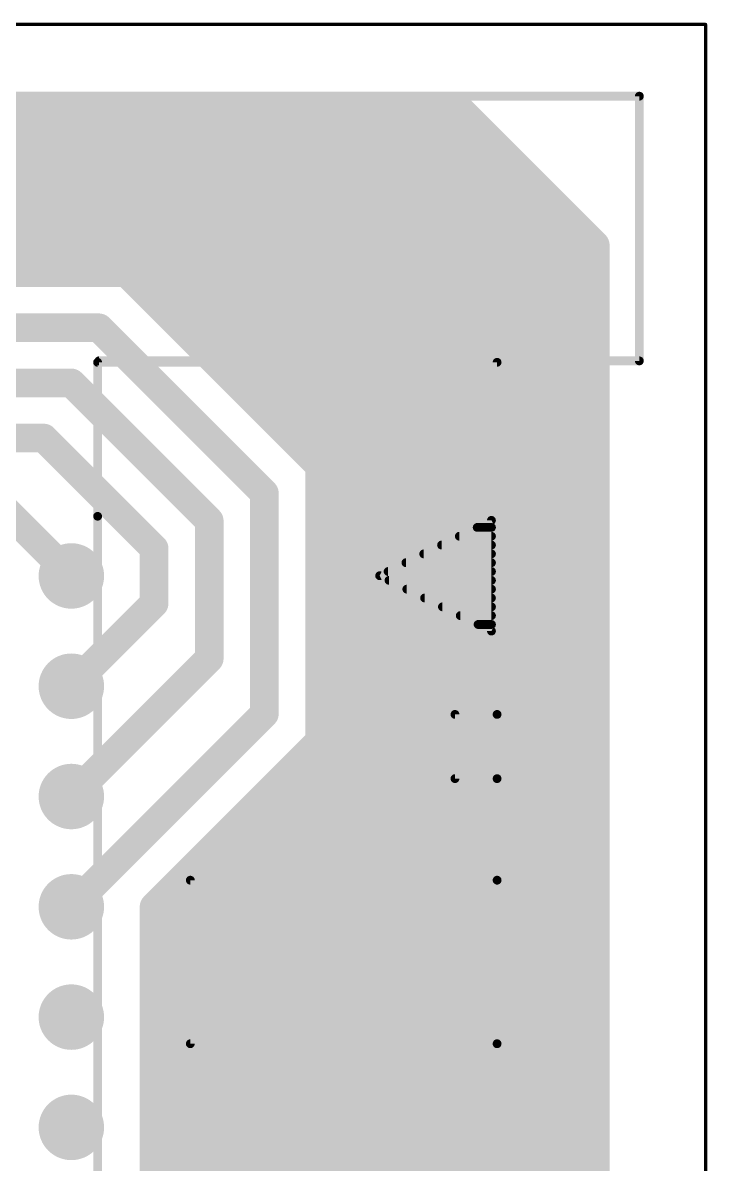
# Model space of a CAD drawing. Extents: x 0 to 64.6, y 0 to 55.9.
# Drawn here: x 46.51 to 62.27, y 29.63 to 55.92 of the extents above; entities that cross this region are included whole.
import ezdxf

# ---------------------------------------------------------------- set-up
doc = ezdxf.new("R2010")
doc.units = 0
for name, color, linetype in [('16', 132, 'CONTINUOUS'), ('17', 110, 'CONTINUOUS'), ('21', 253, 'CONTINUOUS'), ('51', 253, 'CONTINUOUS')]:
    doc.layers.add(name, color=color, linetype=linetype)

# ---------------------------------------------------------------- blocks, each defined once
blk = doc.blocks.new('RECT')
blk.add_solid([(-0.5, -0.5), (0.5, -0.5), (-0.5, 0.5), (0.5, 0.5)])
blk = doc.blocks.new('ROUNDP')
at = {"const_width": 0.5}
blk.add_lwpolyline([(0, -0.25, 1), (0, 0.25, 1), (0, -0.25)], format="xyb", dxfattribs=at)

msp = doc.modelspace()

# ---------------------------------------------------------------- linework, layer by layer
at = {"layer": '16'}
for points, const_width in [([(0, 55.88), (62.23, 55.88)], 0.0762), ([(62.23, 0), (62.23, 55.88)], 0.0762), ([(44.45, 53.975), (56.515, 53.975)], 0.6604), ([(56.515, 53.975), (59.69, 50.8)], 0.6604), ([(55.88, 53.34), (56.515, 53.34)], 0.6604), ([(56.515, 53.34), (59.055, 50.8)], 0.6604), ([(56.515, 52.07), (56.515, 52.705)], 0.6604), ([(56.515, 52.705), (58.42, 50.8)], 0.6604), ([(57.785, 50.8), (56.515, 52.07)], 0.6604), ([(56.515, 52.07), (56.515, 51.435)], 0.6604), ([(56.515, 50.8), (56.515, 51.435)], 0.6604), ([(56.515, 51.435), (57.15, 50.8)], 0.6604), ([(57.15, 50.8), (56.515, 50.8)], 0.6604), ([(57.785, 50.8), (57.15, 50.8)], 0.6604), ([(58.42, 50.8), (57.785, 50.8)], 0.6604), ([(59.055, 50.8), (58.42, 50.8)], 0.6604), ([(59.69, 50.8), (59.69, 9.525)], 0.6604), ([(48.895, 50.165), (44.45, 50.165)], 0.6604), ([(48.895, 50.165), (49.53, 50.165)], 0.6604), ([(53.34, 45.72), (48.895, 50.165)], 0.6604), ([(53.34, 46.355), (49.53, 50.165)], 0.6604), ([(49.53, 50.165), (50.165, 50.165)], 0.6604), ([(50.8, 49.53), (50.165, 50.165)], 0.6604), ([(50.165, 50.165), (51.435, 50.165)], 0.6604), ([(51.435, 50.165), (50.8, 49.53)], 0.6604), ([(52.07, 50.165), (51.435, 50.165)], 0.6604), ([(52.07, 50.165), (52.705, 50.165)], 0.6604), ([(52.705, 49.53), (52.07, 50.165)], 0.6604), ([(52.705, 50.165), (53.34, 50.165)], 0.6604), ([(52.705, 50.165), (52.705, 49.53)], 0.6604), ([(53.34, 50.165), (53.34, 46.99)], 0.6604), ([(52.705, 47.625), (50.8, 49.53)], 0.6604), ([(50.8, 49.53), (51.435, 49.53)], 0.6604), ([(51.435, 49.53), (52.07, 49.53)], 0.6604), ([(52.07, 48.895), (51.435, 49.53)], 0.6604), ([(52.07, 49.53), (52.07, 48.895)], 0.6604), ([(52.705, 48.26), (52.705, 49.53)], 0.6604), ([(19.685, 48.895), (48.26, 48.895)], 0.6604), ([(48.26, 48.895), (52.07, 45.085)], 0.6604), ([(52.07, 48.895), (52.705, 48.26)], 0.6604), ([(52.705, 47.625), (52.705, 48.26)], 0.6604), ([(18.415, 47.625), (47.625, 47.625)], 0.6604), ([(50.8, 44.45), (47.625, 47.625)], 0.6604), ([(53.34, 46.99), (52.705, 47.625)], 0.6604), ([(46.99, 46.355), (17.145, 46.355)], 0.6604), ([(46.99, 46.355), (49.53, 43.815)], 0.6604), ([(53.975, 46.355), (53.34, 46.355)], 0.6604), ([(53.34, 39.37), (53.34, 45.72)], 0.6604), ([(47.625, 43.18), (45.72, 45.085)], 0.6604), ([(52.07, 45.085), (52.07, 40.005)], 0.6604), ([(50.8, 41.275), (50.8, 44.45)], 0.6604), ([(49.53, 43.815), (49.53, 42.545)], 0.6604), ([(49.53, 42.545), (47.625, 40.64)], 0.6604), ([(47.625, 38.1), (50.8, 41.275)], 0.6604), ([(52.07, 40.005), (47.625, 35.56)], 0.6604), ([(49.53, 35.56), (53.34, 39.37)], 0.6604), ([(53.34, 38.735), (50.165, 35.56)], 0.6604), ([(53.34, 38.1), (53.34, 38.735)], 0.6604), ([(52.705, 37.465), (53.34, 38.1)], 0.6604), ([(53.34, 38.1), (53.34, 36.83)], 0.6604), ([(51.435, 36.195), (52.705, 37.465)], 0.6604), ([(52.705, 37.465), (52.705, 36.83)], 0.6604), ([(53.34, 36.83), (52.07, 35.56)], 0.6604), ([(52.705, 36.83), (52.07, 36.195)], 0.6604), ([(53.34, 36.195), (53.34, 36.83)], 0.6604), ([(50.8, 35.56), (51.435, 36.195)], 0.6604), ([(52.07, 35.56), (51.435, 36.195)], 0.6604), ([(52.07, 36.195), (53.34, 36.195)], 0.6604), ([(53.34, 35.56), (53.34, 36.195)], 0.6604), ([(49.53, 24.765), (49.53, 35.56)], 0.6604), ([(49.53, 35.56), (50.165, 35.56)], 0.6604), ([(50.165, 35.56), (50.8, 35.56)], 0.6604), ([(50.8, 35.56), (52.07, 35.56)], 0.6604), ([(52.07, 35.56), (53.34, 35.56)], 0.6604)]:
    msp.add_lwpolyline(points, dxfattribs=dict(at, const_width=const_width))
for points, const_width in [([(62.2491, 55.88, 1), (62.211, 55.88)], 0.0381), ([(62.23, 55.861, 1), (62.23, 55.8991)], 0.0381), ([(56.6317, 54.0917, 1), (56.3983, 53.8583)], 0.3302), ([(56.515, 53.8099, 1), (56.515, 54.1401)], 0.3302), ([(55.88, 53.5051, 1), (55.88, 53.1749)], 0.3302), ([(56.6317, 53.4567, 1), (56.3983, 53.2233)], 0.3302), ([(56.515, 53.1749, 1), (56.515, 53.5051)], 0.3302), ([(56.6801, 52.705, 1), (56.3499, 52.705)], 0.3302), ([(56.6317, 52.8217, 1), (56.3983, 52.5883)], 0.3302), ([(56.6801, 52.07, 1), (56.3499, 52.07)], 0.3302), ([(56.6317, 52.1867, 1), (56.3983, 51.9533)], 0.3302), ([(56.3499, 52.07, 1), (56.6801, 52.07)], 0.3302), ([(56.6801, 51.435, 1), (56.3499, 51.435)], 0.3302), ([(56.3499, 51.435, 1), (56.6801, 51.435)], 0.3302), ([(56.6317, 51.5517, 1), (56.3983, 51.3183)], 0.3302), ([(56.515, 50.9651, 1), (56.515, 50.6349)], 0.3302), ([(57.15, 50.9651, 1), (57.15, 50.6349)], 0.3302), ([(57.0333, 50.6833, 1), (57.2667, 50.9167)], 0.3302), ([(57.15, 50.6349, 1), (57.15, 50.9651)], 0.3302), ([(57.785, 50.9651, 1), (57.785, 50.6349)], 0.3302), ([(57.6683, 50.6833, 1), (57.9017, 50.9167)], 0.3302), ([(57.785, 50.6349, 1), (57.785, 50.9651)], 0.3302), ([(58.42, 50.9651, 1), (58.42, 50.6349)], 0.3302), ([(58.3033, 50.6833, 1), (58.5367, 50.9167)], 0.3302), ([(58.42, 50.6349, 1), (58.42, 50.9651)], 0.3302), ([(58.9383, 50.6833, 1), (59.1717, 50.9167)], 0.3302), ([(59.055, 50.6349, 1), (59.055, 50.9651)], 0.3302), ([(59.8551, 50.8, 1), (59.5249, 50.8)], 0.3302), ([(59.5733, 50.6833, 1), (59.8067, 50.9167)], 0.3302), ([(56.3499, 50.8, 1), (56.6801, 50.8)], 0.3302), ([(48.895, 50.3301, 1), (48.895, 49.9999)], 0.3302), ([(49.0117, 50.2817, 1), (48.7783, 50.0483)], 0.3302), ([(48.895, 49.9999, 1), (48.895, 50.3301)], 0.3302), ([(49.53, 50.3301, 1), (49.53, 49.9999)], 0.3302), ([(49.6467, 50.2817, 1), (49.4133, 50.0483)], 0.3302), ([(49.53, 49.9999, 1), (49.53, 50.3301)], 0.3302), ([(50.165, 50.3301, 1), (50.165, 49.9999)], 0.3302), ([(50.2817, 50.2817, 1), (50.0483, 50.0483)], 0.3302), ([(50.165, 49.9999, 1), (50.165, 50.3301)], 0.3302), ([(51.435, 50.3301, 1), (51.435, 49.9999)], 0.3302), ([(51.5517, 50.0483, 1), (51.3183, 50.2817)], 0.3302), ([(51.435, 49.9999, 1), (51.435, 50.3301)], 0.3302), ([(52.07, 50.3301, 1), (52.07, 49.9999)], 0.3302), ([(52.1867, 50.2817, 1), (51.9533, 50.0483)], 0.3302), ([(52.07, 49.9999, 1), (52.07, 50.3301)], 0.3302), ([(52.705, 50.3301, 1), (52.705, 49.9999)], 0.3302), ([(52.8701, 50.165, 1), (52.5399, 50.165)], 0.3302), ([(52.705, 49.9999, 1), (52.705, 50.3301)], 0.3302), ([(53.5051, 50.165, 1), (53.1749, 50.165)], 0.3302), ([(53.34, 49.9999, 1), (53.34, 50.3301)], 0.3302), ([(50.8, 49.6951, 1), (50.8, 49.3649)], 0.3302), ([(50.9167, 49.6467, 1), (50.6833, 49.4133)], 0.3302), ([(50.6833, 49.6467, 1), (50.9167, 49.4133)], 0.3302), ([(50.6833, 49.4133, 1), (50.9167, 49.6467)], 0.3302), ([(51.435, 49.6951, 1), (51.435, 49.3649)], 0.3302), ([(51.5517, 49.6467, 1), (51.3183, 49.4133)], 0.3302), ([(51.435, 49.3649, 1), (51.435, 49.6951)], 0.3302), ([(52.2351, 49.53, 1), (51.9049, 49.53)], 0.3302), ([(52.07, 49.3649, 1), (52.07, 49.6951)], 0.3302), ([(52.8701, 49.53, 1), (52.5399, 49.53)], 0.3302), ([(52.5399, 49.53, 1), (52.8701, 49.53)], 0.3302), ([(52.5883, 49.4133, 1), (52.8217, 49.6467)], 0.3302), ([(48.3767, 49.0117, 1), (48.1433, 48.7783)], 0.3302), ([(48.26, 48.7299, 1), (48.26, 49.0601)], 0.3302), ([(52.1867, 49.0117, 1), (51.9533, 48.7783)], 0.3302), ([(51.9533, 48.7783, 1), (52.1867, 49.0117)], 0.3302), ([(51.9049, 48.895, 1), (52.2351, 48.895)], 0.3302), ([(52.8701, 48.26, 1), (52.5399, 48.26)], 0.3302), ([(52.5399, 48.26, 1), (52.8701, 48.26)], 0.3302), ([(52.5883, 48.1433, 1), (52.8217, 48.3767)], 0.3302), ([(47.7417, 47.7417, 1), (47.5083, 47.5083)], 0.3302), ([(47.625, 47.4599, 1), (47.625, 47.7901)], 0.3302), ([(52.8217, 47.7417, 1), (52.5883, 47.5083)], 0.3302), ([(52.5883, 47.5083, 1), (52.8217, 47.7417)], 0.3302), ([(52.5399, 47.625, 1), (52.8701, 47.625)], 0.3302), ([(53.1749, 46.99, 1), (53.5051, 46.99)], 0.3302), ([(53.2233, 46.8733, 1), (53.4567, 47.1067)], 0.3302), ([(47.1067, 46.4717, 1), (46.8733, 46.2383)], 0.3302), ([(46.99, 46.1899, 1), (46.99, 46.5201)], 0.3302), ([(53.34, 46.5201, 1), (53.34, 46.1899)], 0.3302), ([(53.2233, 46.2383, 1), (53.4567, 46.4717)], 0.3302), ([(53.975, 46.1899, 1), (53.975, 46.5201)], 0.3302), ([(53.5051, 45.72, 1), (53.1749, 45.72)], 0.3302), ([(53.2233, 45.6033, 1), (53.4567, 45.8367)], 0.3302), ([(52.2351, 45.085, 1), (51.9049, 45.085)], 0.3302), ([(51.9533, 44.9683, 1), (52.1867, 45.2017)], 0.3302), ([(50.9651, 44.45, 1), (50.6349, 44.45)], 0.3302), ([(50.6833, 44.3333, 1), (50.9167, 44.5667)], 0.3302), ([(49.6951, 43.815, 1), (49.3649, 43.815)], 0.3302), ([(49.4133, 43.6983, 1), (49.6467, 43.9317)], 0.3302), ([(47.5083, 43.0633, 1), (47.7417, 43.2967)], 0.3302), ([(49.6467, 42.4283, 1), (49.4133, 42.6617)], 0.3302), ([(49.3649, 42.545, 1), (49.6951, 42.545)], 0.3302), ([(50.9167, 41.1583, 1), (50.6833, 41.3917)], 0.3302), ([(50.6349, 41.275, 1), (50.9651, 41.275)], 0.3302), ([(47.5083, 40.7567, 1), (47.7417, 40.5233)], 0.3302), ([(52.1867, 39.8883, 1), (51.9533, 40.1217)], 0.3302), ([(51.9049, 40.005, 1), (52.2351, 40.005)], 0.3302), ([(53.4567, 39.2533, 1), (53.2233, 39.4867)], 0.3302), ([(53.1749, 39.37, 1), (53.5051, 39.37)], 0.3302), ([(53.5051, 38.735, 1), (53.1749, 38.735)], 0.3302), ([(53.4567, 38.6183, 1), (53.2233, 38.8517)], 0.3302), ([(47.5083, 38.2167, 1), (47.7417, 37.9833)], 0.3302), ([(53.5051, 38.1, 1), (53.1749, 38.1)], 0.3302), ([(53.4567, 37.9833, 1), (53.2233, 38.2167)], 0.3302), ([(53.1749, 38.1, 1), (53.5051, 38.1)], 0.3302), ([(52.8701, 37.465, 1), (52.5399, 37.465)], 0.3302), ([(52.5883, 37.5817, 1), (52.8217, 37.3483)], 0.3302), ([(52.8217, 37.3483, 1), (52.5883, 37.5817)], 0.3302), ([(52.8217, 36.7133, 1), (52.5883, 36.9467)], 0.3302), ([(53.5051, 36.83, 1), (53.1749, 36.83)], 0.3302), ([(53.4567, 36.7133, 1), (53.2233, 36.9467)], 0.3302), ([(52.5399, 36.83, 1), (52.8701, 36.83)], 0.3302), ([(53.1749, 36.83, 1), (53.5051, 36.83)], 0.3302), ([(51.5517, 36.3117, 1), (51.3183, 36.0783)], 0.3302), ([(51.3183, 36.3117, 1), (51.5517, 36.0783)], 0.3302), ([(51.5517, 36.0783, 1), (51.3183, 36.3117)], 0.3302), ([(52.07, 36.3601, 1), (52.07, 36.0299)], 0.3302), ([(51.9533, 36.3117, 1), (52.1867, 36.0783)], 0.3302), ([(53.5051, 36.195, 1), (53.1749, 36.195)], 0.3302), ([(53.1749, 36.195, 1), (53.5051, 36.195)], 0.3302), ([(53.34, 36.0299, 1), (53.34, 36.3601)], 0.3302), ([(47.5083, 35.6767, 1), (47.7417, 35.4433)], 0.3302), ([(49.6951, 35.56, 1), (49.3649, 35.56)], 0.3302), ([(49.53, 35.7251, 1), (49.53, 35.3949)], 0.3302), ([(49.4133, 35.6767, 1), (49.6467, 35.4433)], 0.3302), ([(50.165, 35.7251, 1), (50.165, 35.3949)], 0.3302), ([(50.0483, 35.6767, 1), (50.2817, 35.4433)], 0.3302), ([(50.165, 35.3949, 1), (50.165, 35.7251)], 0.3302), ([(50.8, 35.7251, 1), (50.8, 35.3949)], 0.3302), ([(50.6833, 35.6767, 1), (50.9167, 35.4433)], 0.3302), ([(50.8, 35.3949, 1), (50.8, 35.7251)], 0.3302), ([(52.07, 35.7251, 1), (52.07, 35.3949)], 0.3302), ([(51.9533, 35.6767, 1), (52.1867, 35.4433)], 0.3302), ([(51.9533, 35.4433, 1), (52.1867, 35.6767)], 0.3302), ([(52.07, 35.3949, 1), (52.07, 35.7251)], 0.3302), ([(53.34, 35.3949, 1), (53.34, 35.7251)], 0.3302), ([(53.1749, 35.56, 1), (53.5051, 35.56)], 0.3302)]:
    msp.add_lwpolyline(points, format="xyb", dxfattribs=dict(at, const_width=const_width))
at = {"layer": '21', "const_width": 0.2032}
for points in [[(44.45, 54.229), (60.706, 54.229)], [(60.706, 54.229), (60.706, 48.133)], [(57.43, 48.1), (48.23, 48.1)], [(48.23, 44.556), (48.23, 48.1)], [(60.706, 48.133), (48.26, 48.133)], [(57.43, 39.991), (57.43, 48.1)], [(54.725, 43.185), (57.3, 44.46)], [(57.3, 44.46), (57.3, 41.91)], [(56.5616, 44.0944), (57.3, 44.0944)], [(56.972, 44.2976), (57.3, 44.2976)], [(56.1512, 43.8912), (57.3, 43.8912)], [(55.7409, 43.688), (57.3, 43.688)], [(54.9201, 43.2816), (57.3, 43.2816)], [(55.3305, 43.4848), (57.3, 43.4848)], [(57.3, 41.91), (54.725, 43.185)], [(54.9403, 43.0784), (57.3, 43.0784)], [(55.3507, 42.8752), (57.3, 42.8752)], [(55.7611, 42.672), (57.3, 42.672)], [(56.1714, 42.4688), (57.3, 42.4688)], [(56.5818, 42.2656), (57.3, 42.2656)], [(56.9922, 42.0624), (57.3, 42.0624)], [(56.46, 38.512), (56.46, 39.991)], [(56.46, 39.991), (57.43, 39.991)], [(57.43, 39.991), (57.43, 38.512)], [(57.43, 38.512), (56.46, 38.512)], [(57.43, 36.173), (57.43, 38.512)], [(50.365, 32.407), (50.365, 36.173)], [(50.365, 36.173), (57.43, 36.173)], [(57.43, 32.407), (57.43, 36.173)], [(57.43, 32.407), (50.365, 32.407)], [(57.43, 27.291), (57.43, 32.407)]]:
    msp.add_lwpolyline(points, dxfattribs=at)
at = {"layer": '21', "const_width": 0.1016}
for points in [[(60.7568, 54.229, 1), (60.6552, 54.229)], [(60.706, 54.1782, 1), (60.706, 54.2798)], [(48.23, 48.1508, 1), (48.23, 48.0492)], [(48.2808, 48.1, 1), (48.1792, 48.1)], [(48.26, 48.1838, 1), (48.26, 48.0822)], [(57.4808, 48.1, 1), (57.3792, 48.1)], [(57.43, 48.0492, 1), (57.43, 48.1508)], [(60.6552, 48.133, 1), (60.7568, 48.133)], [(60.706, 48.0822, 1), (60.706, 48.1838)], [(48.1792, 44.556, 1), (48.2808, 44.556)], [(57.3508, 44.46, 1), (57.2492, 44.46)], [(57.3225, 44.4145, 1), (57.2775, 44.5055)], [(56.5616, 44.1452, 1), (56.5616, 44.0436)], [(56.972, 44.3484, 1), (56.972, 44.2468)], [(57.3, 44.2468, 1), (57.3, 44.3484)], [(57.3, 44.0436, 1), (57.3, 44.1452)], [(56.1512, 43.942, 1), (56.1512, 43.8404)], [(57.3, 43.8404, 1), (57.3, 43.942)], [(55.7409, 43.7388, 1), (55.7409, 43.6372)], [(57.3, 43.6372, 1), (57.3, 43.7388)], [(54.9201, 43.3324, 1), (54.9201, 43.2308)], [(55.3305, 43.5356, 1), (55.3305, 43.434)], [(57.3, 43.434, 1), (57.3, 43.5356)], [(57.3, 43.2308, 1), (57.3, 43.3324)], [(54.7475, 43.2305, 1), (54.7025, 43.1395)], [(54.7025, 43.2305, 1), (54.7475, 43.1395)], [(54.9403, 43.1292, 1), (54.9403, 43.0276)], [(57.3, 43.0276, 1), (57.3, 43.1292)], [(55.3507, 42.926, 1), (55.3507, 42.8244)], [(57.3, 42.8244, 1), (57.3, 42.926)], [(55.7611, 42.7228, 1), (55.7611, 42.6212)], [(57.3, 42.6212, 1), (57.3, 42.7228)], [(56.1714, 42.5196, 1), (56.1714, 42.418)], [(56.5818, 42.3164, 1), (56.5818, 42.2148)], [(57.3, 42.418, 1), (57.3, 42.5196)], [(57.3, 42.2148, 1), (57.3, 42.3164)], [(56.9922, 42.1132, 1), (56.9922, 42.0116)], [(57.3, 42.0116, 1), (57.3, 42.1132)], [(57.2492, 41.91, 1), (57.3508, 41.91)], [(57.2775, 41.8645, 1), (57.3225, 41.9555)], [(56.5108, 39.991, 1), (56.4092, 39.991)], [(56.46, 40.0418, 1), (56.46, 39.9402)], [(57.4808, 39.991, 1), (57.3792, 39.991)], [(57.3792, 39.991, 1), (57.4808, 39.991)], [(57.43, 39.9402, 1), (57.43, 40.0418)], [(56.46, 38.5628, 1), (56.46, 38.4612)], [(56.4092, 38.512, 1), (56.5108, 38.512)], [(57.4808, 38.512, 1), (57.3792, 38.512)], [(57.3792, 38.512, 1), (57.4808, 38.512)], [(57.43, 38.4612, 1), (57.43, 38.5628)], [(50.4158, 36.173, 1), (50.3142, 36.173)], [(50.365, 36.2238, 1), (50.365, 36.1222)], [(57.4808, 36.173, 1), (57.3792, 36.173)], [(57.43, 36.1222, 1), (57.43, 36.2238)], [(57.3792, 36.173, 1), (57.4808, 36.173)], [(50.365, 32.4578, 1), (50.365, 32.3562)], [(50.3142, 32.407, 1), (50.4158, 32.407)], [(57.4808, 32.407, 1), (57.3792, 32.407)], [(57.3792, 32.407, 1), (57.4808, 32.407)], [(57.43, 32.3562, 1), (57.43, 32.4578)]]:
    msp.add_lwpolyline(points, format="xyb", dxfattribs=at)
at = {"layer": '51', "const_width": 0.2032}
msp.add_lwpolyline([(48.23, 24.041), (48.23, 44.552)], dxfattribs=at)
at = {"layer": '51', "const_width": 0.1016}
msp.add_lwpolyline([(48.2808, 44.552, 1), (48.1792, 44.552)], format="xyb", dxfattribs=at)

# ---------------------------------------------------------------- block references
at = {"layer": '16'}
for p, xscale, yscale in [((50.4825, 52.07), 12.065, 3.81), ((56.515, 43.815), 6.35, 13.97), ((55.5625, 26.9875), 8.255, 19.685), ((50.8, 27.305), 2.54, 16.51)]:
    msp.add_blockref('RECT', p, dxfattribs=dict(at, xscale=xscale, yscale=yscale))
at = {"layer": '17', "xscale": 1.508, "yscale": 1.508, "rotation": 270}
for p in [(47.625, 43.18), (47.625, 43.18), (47.625, 40.64), (47.625, 40.64), (47.625, 38.1), (47.625, 38.1), (47.625, 35.56), (47.625, 35.56), (47.625, 33.02), (47.625, 33.02), (47.625, 30.48), (47.625, 30.48)]:
    msp.add_blockref('ROUNDP', p, dxfattribs=at)

doc.saveas('drawing.dxf')
